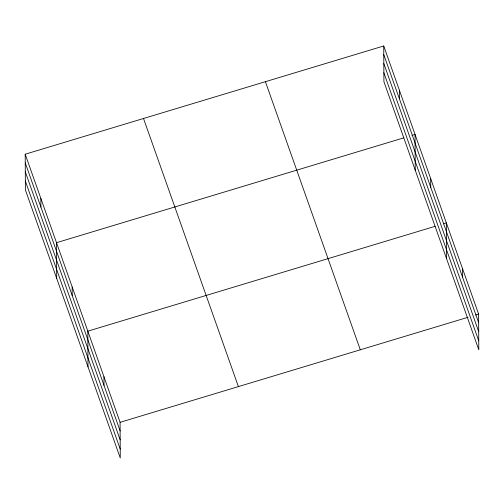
<?xml version="1.0" encoding="UTF-8"?>
<svg xmlns="http://www.w3.org/2000/svg" width="504" height="504" viewBox="0 0 504 504"><rect width="100%" height="100%" fill="white"/><g stroke="black" fill="none" stroke-linecap="round" stroke-linejoin="round"><path stroke-width="0.76" d="M25.2 154.211L120.084 422.321L120.273 458.029L25.389 189.92L25.2 154.211L383.727 45.971L478.611 314.08L478.8 349.789L383.916 81.68L383.727 45.971M403.805 137.838L56.511 242.689L56.7 278.397M412.045 135.349L415.038 134.448L415.227 170.157M435.122 226.315L87.822 331.166L88.011 366.874M443.356 223.826L446.355 222.926L446.538 258.634M120.084 422.321L468.128 317.249M475.619 314.987L478.611 314.08M383.771 54.615L478.661 322.73M383.821 63.548L478.706 331.657M383.865 72.746L478.756 340.861M265.413 81.692L360.297 349.801M143.514 118.49L238.398 386.599M25.244 162.855L120.128 430.964M25.294 171.788L120.179 439.897M25.339 180.986L120.223 449.096M462.483 268.5L462.527 277.15M430.693 178.687L430.744 187.331M399.382 90.21L399.426 98.853M103.956 376.74L104 385.39M72.166 286.927L72.211 295.571M40.855 198.45L40.9 207.094"/></g></svg>
